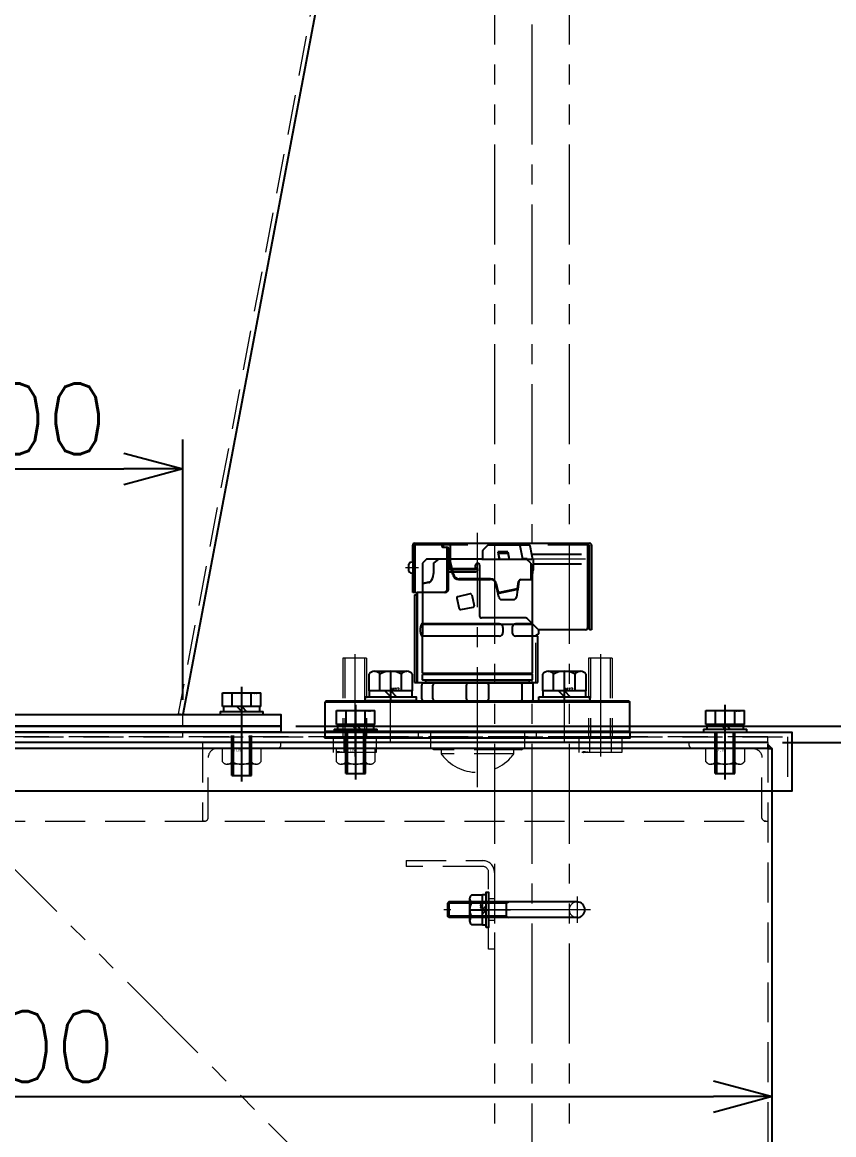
# Model space of a CAD drawing. Header units: millimetres. Extents: x 0 to 49006, y -7876 to 6995.
# Drawn here: x 5154 to 5567, y 3753 to 4319 of the extents above; entities that cross this region are included whole.
import ezdxf
from ezdxf import colors
from ezdxf.entities.mleader import LeaderData, LeaderLine
from ezdxf.enums import TextEntityAlignment as Align
from ezdxf.math import Vec2, Vec3

# ---------------------------------------------------------------- set-up
doc = ezdxf.new("R2010")
doc.units = ezdxf.units.MM
doc.header["$LTSCALE"] = 3.2
doc.header["$PDMODE"] = 99
doc.header["$PDSIZE"] = 1
for name, pattern in [('CENTER2', [28.575, 19.05, -3.175, 3.175, -3.175]), ('HIDDEN', [9.525, 6.35, -3.175]), ('PHANTOM2', [31.75, 15.875, -3.175, 3.175, -3.175, 3.175, -3.175])]:
    doc.linetypes.add(name, pattern=pattern)
for name, color, linetype, lineweight in [('01_NORMAL', 7, 'Continuous', 25), ('04_HIDDEN', 2, 'HIDDEN', 13), ('05_CENTER', 4, 'CENTER2', 13), ('06_PHANTOM', 2, 'PHANTOM2', 13), ('08_DIM', 3, 'Continuous', 13)]:
    doc.layers.add(name, color=color, linetype=linetype, lineweight=lineweight)
doc.layers.add('10_DRAFT', color=8, linetype='Continuous', lineweight=0, plot=False)
doc.styles.add('KANJI0', font='txt.shx', dxfattribs={"width": 0.9, "height": 30, "bigfont": 'bigfont'})
doc.styles.add('KSS_TXT', font='txt.shx', dxfattribs={"bigfont": 'extfont2.shx'})
doc.styles.add('KSS_TXT_L', font='txt.shx', dxfattribs={"height": 36, "bigfont": 'extfont2.shx'})
doc.styles.get("Standard").update_dxf_attribs({"font": 'txt.shx', "bigfont": 'extfont2.shx'})
doc.dimstyles.new('KSS_DIM', dxfattribs={"dimscale": 12, "dimtxt": 3, "dimasz": 2.5, "dimexe": 1.25, "dimexo": 0.625, "dimtad": 1, "dimdsep": 46, "dimtxsty": 'KSS_TXT', "dimblk": 'OPEN30', "dimcen": 0, "dimazin": 2, "dimtfac": 0.75, "dimtmove": 0, "dimatfit": 3, "dimldrblk": 'OPEN30', "dimfxl": 1.25, "dimtolj": 1, "dimarcsym": 0})

# ---------------------------------------------------------------- blocks, each defined once
blk = doc.blocks.new('_Open30')
at = {"color": 0, "linetype": 'ByBlock', "lineweight": -2}
for p, q in [((-1, 0.268), (0, 0)), ((0, 0), (-1, -0.268)), ((0, 0), (-1, 0))]:
    blk.add_line(p, q, dxfattribs=at)
blk = doc.blocks.new('*D859')
at = {"layer": '08_DIM', "color": 0, "lineweight": -2, "transparency": 16777216}
for p, q in [((4735.93, 3761.68), (4735.93, 3787.49)), ((5535.93, 3761.68), (5535.93, 3787.49)), ((4765.93, 3772.49), (5505.93, 3772.49))]:
    blk.add_line(p, q, dxfattribs=at)
at = {"layer": 'Defpoints', "color": 0, "transparency": 16777216}
for p in [(5535.93, 3772.49), (4735.93, 3754.18), (5535.93, 3754.18)]:
    blk.add_point(p, dxfattribs=at)
at = {"layer": '08_DIM', "color": 0, "lineweight": -2, "transparency": 16777216, "xscale": 30, "yscale": 30, "zscale": 30, "rotation": 180}
blk.add_blockref('_Open30', (4735.93, 3772.49), dxfattribs=at)
at = {"layer": '08_DIM', "color": 0, "lineweight": -2, "transparency": 16777216, "xscale": 30, "yscale": 30, "zscale": 30}
blk.add_blockref('_Open30', (5535.93, 3772.49), dxfattribs=at)
at = {"layer": '08_DIM', "color": 0, "transparency": 16777216, "insert": (5135.93, 3797.99), "char_height": 36, "attachment_point": 5, "style": 'KSS_TXT'}
blk.add_mtext('\\A1;□800', dxfattribs=at)
blk = doc.blocks.new('*D861')
at = {"layer": '08_DIM', "color": 0, "lineweight": -2, "transparency": 16777216}
for p, q in [((5541.13, 3952.54), (6033.53, 3952.54)), ((6018.53, 2694.54), (6018.53, 3922.54)), ((5613.43, 2664.54), (6033.53, 2664.54))]:
    blk.add_line(p, q, dxfattribs=at)
at = {"layer": 'Defpoints', "color": 0, "transparency": 16777216}
for p in [(5533.63, 3952.54), (6018.53, 3952.54), (5605.93, 2664.54)]:
    blk.add_point(p, dxfattribs=at)
at = {"layer": '08_DIM', "color": 0, "lineweight": -2, "transparency": 16777216, "xscale": 30, "yscale": 30, "zscale": 30}
for p, rotation in [((6018.53, 3952.54), 90), ((6018.53, 2664.54), 270)]:
    blk.add_blockref('_Open30', p, dxfattribs=dict(at, rotation=rotation))
at = {"layer": '08_DIM', "color": 0, "transparency": 16777216, "insert": (5993.03, 3308.54), "char_height": 36, "attachment_point": 5, "rotation": 90, "style": 'KSS_TXT'}
blk.add_mtext('\\A1;1288', dxfattribs=at)
blk = doc.blocks.new('*D864')
at = {"layer": '08_DIM', "color": 0, "lineweight": -2, "transparency": 16777216}
for p, q in [((5541.13, 3952.54), (5923.29, 3952.54)), ((5908.29, 3122.54), (5908.29, 3922.54)), ((5393.43, 3092.54), (5923.29, 3092.54))]:
    blk.add_line(p, q, dxfattribs=at)
at = {"layer": 'Defpoints', "color": 0, "transparency": 16777216}
for p in [(5533.63, 3952.54), (5908.29, 3952.54), (5385.93, 3092.54)]:
    blk.add_point(p, dxfattribs=at)
at = {"layer": '08_DIM', "color": 0, "lineweight": -2, "transparency": 16777216, "xscale": 30, "yscale": 30, "zscale": 30}
for p, rotation in [((5908.29, 3952.54), 90), ((5908.29, 3092.54), 270)]:
    blk.add_blockref('_Open30', p, dxfattribs=dict(at, rotation=rotation))
at = {"layer": '08_DIM', "color": 0, "transparency": 16777216, "insert": (5882.79, 3522.54), "char_height": 36, "attachment_point": 5, "rotation": 90, "style": 'KSS_TXT'}
blk.add_mtext('\\A1;860', dxfattribs=at)
blk = doc.blocks.new('*D890')
at = {"layer": '08_DIM', "color": 0, "lineweight": -2, "transparency": 16777216}
for p, q in [((5496.57, 5125.84), (6151.67, 5125.84)), ((6136.67, 644.54), (6136.67, 5095.84)), ((6144.17, 614.54), (6121.67, 614.54))]:
    blk.add_line(p, q, dxfattribs=at)
at = {"layer": 'Defpoints', "color": 0, "transparency": 16777216}
for p in [(5489.07, 5125.84), (6136.67, 5125.84), (6151.67, 614.54)]:
    blk.add_point(p, dxfattribs=at)
at = {"layer": '08_DIM', "color": 0, "lineweight": -2, "transparency": 16777216, "xscale": 30, "yscale": 30, "zscale": 30}
for p, rotation in [((6136.67, 5125.84), 90), ((6136.67, 614.54), 270)]:
    blk.add_blockref('_Open30', p, dxfattribs=dict(at, rotation=rotation))
at = {"layer": '08_DIM', "color": 0, "transparency": 16777216, "insert": (6111.15, 2870.19), "char_height": 36, "attachment_point": 5, "rotation": 90, "style": 'KSS_TXT'}
blk.add_mtext('\\A1;4511.3', dxfattribs=at)
blk = doc.blocks.new('AM_BALLOON1')
at = {"transparency": 16777216}
blk.add_circle((0, 0), 5, dxfattribs=at)
blk.add_attdef('B_NUMBER', text='', height=3, dxfattribs=at).set_placement((0, 0), align=Align.MIDDLE_CENTER)
blk = doc.blocks.new('_OPEN')
at = {"color": 0, "linetype": 'ByBlock'}
for p, q in [((-1, 0.167), (0, 0)), ((0, 0), (-1, -0.167)), ((0, 0), (-1, 0))]:
    blk.add_line(p, q, dxfattribs=at)
blk = doc.blocks.new('A$C3E2B3201_1_1')
at = {"color": 0}
blk.add_line((250, 800), (100, 6), dxfattribs=at)
blk.add_lwpolyline([(150, 0), (-150, 0), (-150, 6), (150, 6)], close=True, dxfattribs=at)
at = {"layer": '04_HIDDEN'}
for p, q in [((247.7, 800.22), (97.74, 6.43)), ((100, 6), (97.74, 6.43)), ((100, 0), (100, 6))]:
    blk.add_line(p, q, dxfattribs=at)
at = {"layer": '05_CENTER'}
blk.add_line((130, -7.78), (130, 13.57), dxfattribs=at)
blk = doc.blocks.new('A$C1A3C2C0C_1_1_2_1')
at = {"color": 0, "linetype": 'CENTER2'}
blk.add_line((0, -34), (0, 14), dxfattribs=at)
at = {"color": 0}
for p, q in [((-9.81, 11), (9.81, 11)), ((-9.81, 4), (-9.81, 11)), ((-4.91, 4), (-4.91, 11)), ((4.91, 4), (4.91, 11)), ((9.81, 4), (9.81, 11)), ((-11, 1.5), (11, 1.5)), ((-11, 1.5), (-11, 0)), ((9.81, 4), (-9.81, 4)), ((-9.25, 4), (-9.25, 1.5)), ((0, 1.5), (-2.5, 4)), ((0, 4), (2.5, 1.5)), ((9.25, 1.5), (9.25, 4)), ((11, 0), (11, 1.5)), ((-11, 0), (11, 0))]:
    blk.add_line(p, q, dxfattribs=at)
at = {"color": 0, "linetype": 'HIDDEN'}
for p, q in [((-5, -31), (-5, 0)), ((-4.19, -31), (-4.19, 0)), ((4.19, -31), (4.19, 0)), ((5, -31), (5, 0)), ((-5, -31), (5, -31))]:
    blk.add_line(p, q, dxfattribs=at)
at = {"layer": '10_DRAFT', "style": 'KSS_TXT_L'}
blk.add_text('BT-M10x35L,SW,PW', height=0.3, dxfattribs=at).set_placement((5.1, 10.66))
blk = doc.blocks.new('A$C21D00FB0_1_1')
at = {"color": 3}
blk.add_lwpolyline([(-150, 3), (150, 3), (150, 0), (-150, 0)], close=True, dxfattribs=at)
at = {"layer": '05_CENTER'}
blk.add_line((130, -4.78), (130, 16.57), dxfattribs=at)
for name, p in [('A$C3E2B3201_1_1', (0, 3)), ('A$C1A3C2C0C_1_1_2_1', (130, 9))]:
    blk.add_blockref(name, p)
blk = doc.blocks.new('*D1442')
at = {"layer": '08_DIM', "color": 0, "lineweight": -2, "transparency": 16777216}
for p, q in [((5353.43, 5210.84), (6271, 5210.84)), ((6256, 644.54), (6256, 5180.84)), ((6263.5, 614.54), (6241, 614.54))]:
    blk.add_line(p, q, dxfattribs=at)
at = {"layer": 'Defpoints', "color": 0, "transparency": 16777216}
for p in [(5345.93, 5210.84), (6256, 5210.84), (6271, 614.54)]:
    blk.add_point(p, dxfattribs=at)
at = {"layer": '08_DIM', "color": 0, "lineweight": -2, "transparency": 16777216, "xscale": 30, "yscale": 30, "zscale": 30}
for p, rotation in [((6256, 5210.84), 90), ((6256, 614.54), 270)]:
    blk.add_blockref('_Open30', p, dxfattribs=dict(at, rotation=rotation))
at = {"layer": '08_DIM', "color": 0, "transparency": 16777216, "insert": (6230.48, 2912.69), "char_height": 36, "attachment_point": 5, "rotation": 90, "style": 'KSS_TXT'}
blk.add_mtext('\\A1;4596.3', dxfattribs=at)
blk = doc.blocks.new('*D1444')
at = {"layer": '08_DIM', "color": 0, "lineweight": -2, "transparency": 16777216}
for p, q in [((5035.93, 3974.34), (5035.93, 4106.72)), ((5235.93, 3974.34), (5235.93, 4106.72)), ((5065.93, 4091.72), (5205.93, 4091.72))]:
    blk.add_line(p, q, dxfattribs=at)
at = {"layer": 'Defpoints', "color": 0, "transparency": 16777216}
for p in [(5235.93, 4091.72), (5035.93, 3966.84), (5235.93, 3966.84)]:
    blk.add_point(p, dxfattribs=at)
at = {"layer": '08_DIM', "color": 0, "lineweight": -2, "transparency": 16777216, "xscale": 30, "yscale": 30, "zscale": 30, "rotation": 180}
blk.add_blockref('_Open30', (5035.93, 4091.72), dxfattribs=at)
at = {"layer": '08_DIM', "color": 0, "lineweight": -2, "transparency": 16777216, "xscale": 30, "yscale": 30, "zscale": 30}
blk.add_blockref('_Open30', (5235.93, 4091.72), dxfattribs=at)
at = {"layer": '08_DIM', "color": 0, "transparency": 16777216, "insert": (5135.93, 4117.22), "char_height": 36, "attachment_point": 5, "style": 'KSS_TXT'}
blk.add_mtext('\\A1;%%C200', dxfattribs=at)
blk = doc.blocks.new('*D1446')
at = {"layer": '08_DIM', "color": 0, "lineweight": -2, "transparency": 16777216}
for p, q in [((5930.8, 4282.64), (5930.8, 4006.64)), ((6018.53, 3990.84), (6018.53, 4020.84)), ((5930.8, 4006.64), (6018.53, 3956.69)), ((5293.43, 3960.84), (6033.53, 3960.84)), ((6018.53, 3960.84), (6018.53, 3952.54)), ((5541.13, 3952.54), (6033.53, 3952.54)), ((6018.53, 3922.54), (6018.53, 3892.54))]:
    blk.add_line(p, q, dxfattribs=at)
at = {"layer": 'Defpoints', "color": 0, "transparency": 16777216}
for p in [(5285.93, 3960.84), (5533.63, 3952.54), (6018.53, 3952.54)]:
    blk.add_point(p, dxfattribs=at)
at = {"layer": '08_DIM', "color": 0, "lineweight": -2, "transparency": 16777216, "xscale": 30, "yscale": 30, "zscale": 30}
for p, rotation in [((6018.53, 3960.84), 270), ((6018.53, 3952.54), 90)]:
    blk.add_blockref('_Open30', p, dxfattribs=dict(at, rotation=rotation))
at = {"layer": '08_DIM', "color": 0, "transparency": 16777216, "insert": (5875.3, 4144.64), "char_height": 36, "attachment_point": 5, "rotation": 90, "style": 'KSS_TXT'}
blk.add_mtext('\\A1;8.3\\P(3+2.3+3)', dxfattribs=at)
blk = doc.blocks.new('*D1447')
at = {"layer": '08_DIM', "color": 0, "lineweight": -2, "transparency": 16777216}
for p, q in [((5453.43, 5160.84), (6033.53, 5160.84)), ((6018.53, 5130.84), (6018.53, 3990.84)), ((5293.43, 3960.84), (6033.53, 3960.84))]:
    blk.add_line(p, q, dxfattribs=at)
at = {"layer": 'Defpoints', "color": 0, "transparency": 16777216}
for p in [(5445.93, 5160.84), (5285.93, 3960.84), (6018.53, 3960.84)]:
    blk.add_point(p, dxfattribs=at)
at = {"layer": '08_DIM', "color": 0, "lineweight": -2, "transparency": 16777216, "xscale": 30, "yscale": 30, "zscale": 30}
for p, rotation in [((6018.53, 5160.84), 90), ((6018.53, 3960.84), 270)]:
    blk.add_blockref('_Open30', p, dxfattribs=dict(at, rotation=rotation))
at = {"layer": '08_DIM', "color": 0, "transparency": 16777216, "insert": (5993.03, 4560.84), "char_height": 36, "attachment_point": 5, "rotation": 90, "style": 'KSS_TXT'}
blk.add_mtext('\\A1;1200', dxfattribs=at)
blk = doc.blocks.new('*D1449')
at = {"layer": '08_DIM', "color": 0, "lineweight": -2, "transparency": 16777216}
blk.add_arc((5135.93, 3902.54), 274.32, 231.2691, 308.7309, dxfattribs=at)
at = {"layer": 'Defpoints', "color": 0, "transparency": 16777216}
for p in [(5135.93, 3902.54), (5135.93, 3902.54), (5064.94, 3637.57), (4738.23, 3504.84), (5533.63, 3504.84)]:
    blk.add_point(p, dxfattribs=at)
at = {"layer": '08_DIM', "color": 0, "lineweight": -2, "transparency": 16777216, "xscale": 30, "yscale": 30, "zscale": 30}
for p, rotation in [((4941.96, 3708.56), 138.1345623866506), ((5329.91, 3708.56), 41.86543761334942)]:
    blk.add_blockref('_Open30', p, dxfattribs=dict(at, rotation=rotation))
at = {"layer": '08_DIM', "color": 0, "transparency": 16777216, "insert": (5135.93, 3653.72), "char_height": 36, "attachment_point": 5, "style": 'KSS_TXT'}
blk.add_mtext('\\A1;90%%d', dxfattribs=at)
blk = doc.blocks.new('A$C32E92F6D_1_1')
at = {"color": 0}
for p, q in [((-10.97, 8), (10.97, 8)), ((-10.97, 0), (-10.97, 8)), ((-5.48, 0), (-5.48, 8)), ((5.48, 0), (5.48, 8)), ((10.97, 0), (10.97, 8)), ((-10.97, 0), (10.97, 0))]:
    blk.add_line(p, q, dxfattribs=at)
at = {"color": 0, "linetype": 'CENTER2'}
blk.add_line((0, -42.07), (0, 10.08), dxfattribs=at)
at = {"color": 0, "linetype": 'HIDDEN'}
for p, q in [((-6, -40), (-6, 0)), ((-5.05, -40), (-5.05, 0)), ((5.05, -40), (5.05, 0)), ((6, -40), (6, 0)), ((-6, -40), (6, -40))]:
    blk.add_line(p, q, dxfattribs=at)
at = {"layer": '10_DRAFT', "style": 'KSS_TXT_L'}
blk.add_text('BT-M12x40L', height=0.3, dxfattribs=at).set_placement((6.26, 7.66))
blk = doc.blocks.new('A$C1A6B02B1_1_1')
at = {"color": 0}
blk.add_lwpolyline([(-410, 2.3), (410, 2.3), (410, -27.7), (-410, -27.7)], close=True, dxfattribs=at)
at = {"layer": '04_HIDDEN'}
for p, q in [((-407.7, 0), (407.7, 0)), ((-407.7, -27.7), (-407.7, 0)), ((-100, 0), (-100, 2.3)), ((100, 0), (100, 2.3)), ((220, 0), (220, 2.3)), ((280, 0), (280, 2.3)), ((407.7, 0), (407.7, -27.7))]:
    blk.add_line(p, q, dxfattribs=at)
at = {"layer": '05_CENTER'}
for p, q in [((-376, 6.86), (-376, -4.54)), ((-188, 6.86), (-188, -4.54)), ((-130, 6.86), (-130, -4.54)), ((0, 6.86), (0, -4.54)), ((130, 6.86), (130, -4.54)), ((187.5, 6.86), (187.5, -4.54)), ((188, 6.86), (188, -4.54)), ((312.5, 6.86), (312.5, -4.54)), ((376, 6.86), (376, -4.54))]:
    blk.add_line(p, q, dxfattribs=at)
at = {"layer": '10_DRAFT'}
blk.add_line((250, 0), (250, 2.3), dxfattribs=at)
at = {"layer": '04_HIDDEN', "rotation": 180}
for p in [(187.5, 0), (312.5, 0)]:
    blk.add_blockref('A$C32E92F6D_1_1', p, dxfattribs=at)
blk = doc.blocks.new('A$C7AFA21F4_1_1_1_1')
at = {"color": 0, "linetype": 'CENTER2'}
blk.add_line((0, -24), (0, 14), dxfattribs=at)
at = {"color": 0}
for p, q in [((-9.81, 11), (9.81, 11)), ((-9.81, 4), (-9.81, 11)), ((-4.91, 4), (-4.91, 11)), ((4.91, 4), (4.91, 11)), ((9.81, 4), (9.81, 11)), ((-11, 1.5), (11, 1.5)), ((-11, 1.5), (-11, 0)), ((-11, 0), (11, 0)), ((9.81, 4), (-9.81, 4)), ((-9.25, 4), (-9.25, 1.5)), ((0, 1.5), (-2.5, 4)), ((0, 4), (2.5, 1.5)), ((9.25, 1.5), (9.25, 4)), ((11, 0), (11, 1.5))]:
    blk.add_line(p, q, dxfattribs=at)
at = {"color": 0, "linetype": 'HIDDEN'}
for p, q in [((-5, -21), (-5, 0)), ((-4.19, -21), (-4.19, 0)), ((4.19, -21), (4.19, 0)), ((5, -21), (5, 0)), ((-5, -21), (5, -21))]:
    blk.add_line(p, q, dxfattribs=at)
at = {"layer": '10_DRAFT', "style": 'KSS_TXT_L'}
blk.add_text('BT-M10x25L,SW,PW', height=0.3, dxfattribs=at).set_placement((5.1, 10.66))
blk = doc.blocks.new('A$C3BA15776_1_1')
at = {"layer": '04_HIDDEN', "color": 3}
blk.add_lwpolyline([(-397.7, 0), (397.7, 0), (397.7, 3), (-397.7, 3)], close=True, dxfattribs=at)
for name, p in [('A$C1A6B02B1_1_1', (0, 3)), ('A$C7AFA21F4_1_1_1_1', (-376, 5.3)), ('A$C7AFA21F4_1_1_1_1', (-188, 5.3)), ('A$C7AFA21F4_1_1_1_1', (0, 5.3)), ('A$C7AFA21F4_1_1_1_1', (188, 5.3)), ('A$C7AFA21F4_1_1_1_1', (376, 5.3))]:
    blk.add_blockref(name, p)
blk = doc.blocks.new('A$C6802F72C_1_1')
at = {"color": 0}
for p, q in [((-32.98, 61.25), (-32.98, 69.9)), ((-31.98, 70.9), (57.02, 70.9)), ((-31.98, 46.2), (-31.98, 69.9)), ((-31.95, 70.9), (-31.95, 46.4)), ((-18.1, 69.9), (-18.1, 69.4)), ((-17.71, 68.9), (-15.16, 68.9)), ((-17.46, 69.4), (-17.46, 69.9)), ((-15.42, 47.9), (-15.42, 68.4)), ((-14.77, 47.9), (-14.77, 68.4)), ((-13.98, 70.9), (-13.98, 57.3)), ((56.02, 70.9), (56.02, 27.9)), ((57.02, 69.9), (56.02, 69.9)), ((57.02, 26.9), (57.02, 69.9)), ((58.02, 69.9), (58.02, 26.9)), ((-34.97, 56.7), (-34.97, 60.3)), ((-32.98, 61.25), (-34.07, 61.15)), ((-32.98, 61.25), (-32.98, 55.75)), ((-31.98, 61.7), (-31.95, 61.7)), ((-31.95, 60.7), (-31.98, 60.7)), ((-14.5, 58.45), (-13.98, 58.45)), ((-0.98, 57.3), (-13.98, 57.3)), ((-0.98, 57.3), (-0.98, 59.8)), ((1.02, 59.8), (1.02, 33.9)), ((-34.07, 55.84), (-32.98, 55.75)), ((-32.98, 45.9), (-32.98, 55.75)), ((-31.98, 55.7), (-31.95, 55.7)), ((-31.95, 54.7), (-31.98, 54.7)), ((-14.77, 56.5), (-14.5, 56.45)), ((-14.5, 56.45), (-1, 56.45)), ((-31.98, 45.9), (-32.98, 45.9)), ((-31.98, 46.2), (-31.98, 45.9)), ((-31.57, 45.9), (-30.75, 45.9)), ((-16.31, 45.9), (-30.75, 45.9)), ((-30.75, 45.9), (-30.75, 44.7)), ((-30.64, 0), (-30.64, 45.9)), ((-30.6, 0), (-30.6, 45.9)), ((-32.01, 44.7), (-32.01, 0)), ((-32.01, 44.7), (-30.75, 44.7)), ((-31.98, 0), (-31.98, 44.7)), ((-30.75, 44.7), (-30.64, 44.7)), ((11.16, 29.9), (-28.26, 29.9)), ((24.6, 32.9), (2.02, 32.9)), ((28, 29.9), (19.24, 29.9)), ((30.72, 27.19), (25.31, 32.61)), ((-28.99, 25.7), (-28.99, 27.9)), ((11.16, 23.7), (-28.26, 23.7)), ((13, 25.7), (13, 27.9)), ((17.64, 27.9), (17.64, 25.7)), ((29.75, 23.7), (19.24, 23.7)), ((29.75, 23.7), (29.75, 23.96)), ((30.75, 23.7), (29.75, 23.7)), ((30.03, 24.41), (30.97, 24.86)), ((30.75, 0), (30.75, 23.7)), ((31.25, 25.31), (31.25, 26.92)), ((55.02, 26.9), (31.43, 26.9)), ((58.02, 26.9), (57.02, 26.9)), ((-32.01, 0), (30.75, 0))]:
    blk.add_line(p, q, dxfattribs=at)
for centre, radius, start, end in [((-31.98, 69.9), 1, 90, 180), ((-16.77, 69.92), 1.33, 149.1336, 181.048), ((-17.65, 69.35), 0.453, 173.4591, 261.4483), ((-17.42, 70.34), 0.559, 93.8831, 151.7126), ((-17, 69.35), 0.453, 173.4591, 261.4483), ((-15.87, 68.45), 0.453, 353.4591, 81.4483), ((-15.22, 68.45), 0.453, 353.4591, 81.4483), ((57.02, 69.9), 1, 0, 90), ((-33.98, 60.16), 1, 95, 171.6595), ((-33.98, 56.84), 1, 188.3195, 265), ((-13.98, 57.61), 0.841, 91.23, 160.2167), ((-14.54, 57.97), 0.478, 85.7169, 119.7814), ((-13.99, 57.28), 0.834, 199.1545, 268.9926), ((-1, 57.45), 1, 270, 90), ((0.02, 59.8), 1, 0, 180), ((-31.75, 52.89), 0.234, 178.2558, 212.147), ((-31.5, 46.35), 0.453, 173.4591, 199.0194), ((-31.5, 46.35), 0.453, 199.0194, 261.4483), ((-17.22, 47.69), 1.81, 278.5517, 6.5409), ((-16.58, 47.69), 1.81, 278.5517, 6.5409), ((-23.41, 27.89), 5.58, 168.2185, 179.8812), ((-26.93, 28.61), 1.99, 145.1102, 167.7906), ((-28.23, 29.48), 0.416, 93.6886, 141.5486), ((2.02, 33.9), 1, 180, 270), ((11.15, 28.16), 1.74, 42.6305, 90), ((10.87, 27.9), 2.12, 0, 42.6305), ((20.01, 27.9), 2.37, 141.3234, 180), ((19.24, 28.51), 1.39, 90, 141.3234), ((24.6, 31.9), 1, 45, 90), ((-23.41, 25.71), 5.58, 180.1188, 191.7815), ((-26.93, 24.99), 1.99, 192.2094, 214.8898), ((-28.23, 24.12), 0.416, 218.4514, 266.3114), ((11.15, 25.44), 1.74, 270, 317.3695), ((10.87, 25.7), 2.12, 317.3695, 0), ((20.01, 25.7), 2.37, 180, 218.6766), ((19.24, 25.09), 1.39, 218.6766, 270), ((30.25, 23.96), 0.5, 116, 180), ((31.43, 27.9), 1, 225, 259.6497), ((30.75, 25.31), 0.5, 296, 0), ((31.43, 27.9), 1, 259.6497, 270), ((55.02, 27.9), 1, 270, 0)]:
    blk.add_arc(centre, radius, start, end, dxfattribs=at)
at = {"layer": '04_HIDDEN', "color": 0}
for p, q in [((-18.1, 69.9), (-31.98, 69.9)), ((56.02, 69.9), (-17.46, 69.9)), ((-13.98, 58.3), (-0.98, 58.3)), ((29.75, 0), (29.75, 23.7))]:
    blk.add_line(p, q, dxfattribs=at)
at = {"layer": '05_CENTER', "color": 0}
blk.add_line((-36.57, 58.5), (-30.04, 58.5), dxfattribs=at)
blk = doc.blocks.new('A$C6802FCA0_1_1')
at = {"color": 0}
for p, q in [((2.66, 88.5), (2.66, 92.39)), ((5.02, 94.95), (2.81, 92.75)), ((21.59, 95.1), (5.37, 95.1)), ((15.39, 91.68), (10.27, 91.68)), ((10.27, 91.68), (11.06, 88)), ((15.5, 91.13), (10.39, 91.13)), ((10.45, 91.08), (15.46, 91.08)), ((10.45, 91.08), (11.11, 88.01)), ((15.39, 91.68), (16.17, 88)), ((15.46, 91.08), (16.12, 88.01)), ((21.64, 94.86), (21.59, 95.1)), ((23.1, 88), (21.64, 94.86)), ((26.26, 95.1), (21.83, 95.1)), ((27.66, 90.41), (26.75, 94.71)), ((-26, 88), (-28, 86)), ((-28, 86), (-28, 75.85)), ((2.16, 88), (-26, 88)), ((-22.36, 85.92), (-22.36, 80.71)), ((-19.89, 87.96), (-22.29, 86.07)), ((-12.52, 80.05), (-14.4, 87.85)), ((-11.94, 78.92), (-14.12, 88)), ((2.16, 88), (24.98, 88)), ((11.11, 88.01), (16.12, 88.01)), ((23.25, 88.26), (23.06, 88.19)), ((25.2, 88.26), (23.25, 88.26)), ((23.25, 88.26), (23.3, 88)), ((27.06, 86), (24.98, 88)), ((25.2, 88.26), (25.2, 87.79)), ((25.2, 88), (27.66, 88)), ((27.06, 86), (27.06, 77.8)), ((52.91, 90.41), (27.66, 90.41)), ((28.2, 87.85), (27.66, 90.41)), ((28.2, 87.85), (28.23, 87.64)), ((28.23, 87.64), (28.23, 85.61)), ((28.23, 85.61), (28.23, 82.49)), ((28.23, 85.61), (52.91, 85.61)), ((28, 77.59), (28, 80.69)), ((28.2, 81.33), (28.23, 82.49)), ((-28, 75.22), (-28, 54.75)), ((-24.82, 76.06), (-27.84, 75.42)), ((-24.16, 76.41), (-27.76, 75.65)), ((-9.67, 78.02), (-9.61, 77.75)), ((-9.61, 77.75), (6.44, 77.75)), ((6.61, 78), (-9.36, 78)), ((10.81, 68.64), (9.38, 75.38)), ((9.54, 75.62), (10.34, 71.88)), ((20.4, 73.13), (20.89, 76.61)), ((21.09, 76.58), (20.52, 72.61)), ((22.09, 77.64), (27, 77.6)), ((27.8, 77.39), (22.09, 77.44)), ((28, 77.59), (27, 77.6)), ((28, 54.75), (28, 77.19)), ((-10.55, 68.2), (-9.27, 62.81)), ((-3.69, 70.35), (-10.1, 68.92)), ((-2.97, 69.9), (-1.76, 64.29)), ((20.24, 72.96), (10.35, 70.86)), ((20.52, 72.61), (10.91, 70.57)), ((19.92, 68.74), (20.44, 72.42)), ((-8.57, 62.36), (-2.23, 63.58)), ((12.27, 67.45), (18.33, 67.45)), ((-27.76, 54.75), (-28, 54.75)), ((-27.96, 54.55), (-28, 49.75)), ((27.76, 54.75), (-27.76, 54.75)), ((28, 54.75), (27.76, 54.75)), ((28, 30), (27.96, 54.55)), ((-28, 30), (-28, 49.75)), ((-28, 30), (-26.11, 30)), ((-27.8, 29.6), (-28, 29.4)), ((-28, 26.7), (-28, 29.4)), ((28, 29.4), (-28, 29.4)), ((-27.8, 29.6), (-26.31, 29.6)), ((-26.31, 29.6), (26.31, 29.6)), ((-26.11, 30), (-26.11, 29.8)), ((-26.11, 30), (26.11, 30)), ((26.11, 30), (26.11, 29.8)), ((26.11, 30), (28, 30)), ((27.8, 29.6), (26.31, 29.6)), ((27.8, 29.6), (28, 29.4)), ((28, 26.7), (28, 29.4)), ((-28.35, 17), (-28.35, 24)), ((-28, 26.7), (28, 26.7)), ((-27.8, 26.5), (-28, 26.7)), ((-26.7, 26.5), (-27.8, 26.5)), ((-26.7, 25), (-27.35, 25)), ((-26.7, 26.5), (26.7, 26.5)), ((26.7, 25), (-26.7, 25)), ((-26.5, 26.3), (-26.5, 25.2)), ((-22.67, 17), (-22.67, 24)), ((-5.68, 17), (-5.68, 24)), ((5.68, 17), (5.68, 24)), ((22.67, 17), (22.67, 24)), ((26.5, 25.2), (26.5, 26.3)), ((27.8, 26.5), (26.7, 26.5)), ((27.35, 25), (26.7, 25)), ((27.8, 26.5), (28, 26.7)), ((28.35, 17), (28.35, 24)), ((-77, 16), (-77.5, 15.5)), ((-77.5, 15.5), (77.5, 15.5)), ((-77.5, 0.5), (-77.5, 15.5)), ((-77, 16), (-27.35, 16)), ((-27.35, 16), (27.35, 16)), ((27.35, 16), (77, 16)), ((77, 16), (77.5, 15.5)), ((77.5, 0.5), (77.5, 15.5)), ((-77.5, 0.5), (77.5, 0.5)), ((-77, 0), (-77.5, 0.5)), ((-77, 0), (77, 0)), ((77, 0), (77.5, 0.5))]:
    blk.add_line(p, q, dxfattribs=at)
for centre, radius, start, end in [((3.16, 92.39), 0.5, 134.9998, 180.001), ((5.37, 94.6), 0.5, 90.0002, 135.0005), ((21.84, 94.9), 0.2, 91.8926, 191.9792), ((26.26, 94.6), 0.5, 12.0002, 90), ((-22.16, 85.92), 0.2, 128.7482, 179.9999), ((-19.78, 87.88), 0.137, 119.215, 145.0348), ((-14.59, 87.8), 0.2, 13.5021, 89.9984), ((2.16, 88.5), 0.5, 270.0007, 359.9993), ((-28.29, 80.65), 5.92, 314.2727, 357.2447), ((-26.51, 80.75), 4.15, 354.6446, 359.4132), ((-9.61, 80.75), 3, 193.4985, 270.0015), ((-9.36, 81), 3, 193.4988, 270.0012), ((28.5, 80.69), 0.5, 140.794, 180.001), ((27.5, 81.33), 0.694, 331.7098, 0.234), ((-27.8, 75.85), 0.2, 180, 281.8748), ((-27.8, 75.22), 0.2, 101.9984, 180.0003), ((-25.33, 77.84), 1.84, 286.0793, 309.2395), ((6.44, 74.75), 3, 11.9998, 90.0003), ((6.61, 75), 3, 11.9997, 90.0003), ((22.08, 76.44), 1.2, 89.5772, 171.9227), ((22.08, 76.44), 1, 89.4997, 172.0002), ((26.98, 77.65), 0.0573, 293.1968, 336.0488), ((26.55, 77.79), 0.508, 342.1575, 1.6469), ((27.8, 77.19), 0.2, 0.0008, 89.4992), ((-9.97, 68.34), 0.6, 102.5971, 193.3996), ((-3.56, 69.77), 0.6, 12.1996, 102.5971), ((10.8, 71.06), 0.5, 192.0239, 281.9762), ((11.32, 72.09), 1, 192.0519, 236.9521), ((11.32, 72.09), 0.998, 236.9291, 282.034), ((12.27, 68.95), 1.5, 191.996, 270.004), ((18.41, 68.97), 1.52, 266.8354, 351.2638), ((20.2, 73.16), 0.2, 282.0811, 351.9187), ((20.99, 72.29), 0.569, 144.7479, 166.3855), ((-8.68, 62.95), 0.6, 193.3996, 280.894), ((-2.35, 64.17), 0.6, 280.894, 12.1996), ((-27.76, 54.55), 0.2, 90.0015, 179.4976), ((27.76, 54.55), 0.2, 0.4996, 90.0001), ((-26.31, 29.8), 0.2, 270, 0), ((26.31, 29.8), 0.2, 180, 270), ((-27.35, 24), 1, 90, 180), ((-26.7, 26.3), 0.2, 0, 90), ((-26.7, 25.2), 0.2, 270, 0), ((-21.31, 24.02), 1.36, 153.3061, 180.8151), ((-21.97, 24.4), 0.609, 95.5548, 157.01), ((-3.87, 24.08), 1.81, 154.0727, 182.5465), ((-5.29, 24.77), 0.233, 99.1624, 154.0602), ((5.29, 24.77), 0.233, 25.9398, 80.8376), ((3.87, 24.08), 1.81, 357.4535, 25.9273), ((21.97, 24.4), 0.609, 22.99, 84.4452), ((21.31, 24.02), 1.36, 359.1849, 26.6939), ((26.7, 26.3), 0.2, 90, 180), ((26.7, 25.2), 0.2, 180, 270), ((27.35, 24), 1, 0.0001, 89.9999), ((-27.35, 17), 1, 180.0001, 269.9999), ((-21.31, 16.98), 1.36, 179.1849, 206.6939), ((-3.87, 16.92), 1.81, 177.4535, 205.9273), ((3.87, 16.92), 1.81, 334.0727, 2.5465), ((21.31, 16.98), 1.36, 333.3061, 0.8151), ((27.35, 17), 1, 270, 0), ((-21.97, 16.61), 0.609, 202.99, 264.4452), ((-5.29, 16.23), 0.233, 205.9398, 260.8376), ((5.29, 16.23), 0.233, 279.1624, 334.0602), ((21.97, 16.61), 0.609, 275.5548, 337.01)]:
    blk.add_arc(centre, radius, start, end, dxfattribs=at)
at = {"layer": '04_HIDDEN', "color": 0}
for p, q in [((-23.9, 0), (-23.9, -8)), ((23.9, 0), (23.9, -8)), ((-22.17, -9), (-23.9, -8)), ((-23.9, -8), (23.9, -8)), ((-18.55, -9), (-22.17, -9)), ((-18.55, -9), (-18.55, -11)), ((18.55, -9), (-18.55, -9)), ((18.55, -11), (-18.55, -11)), ((18.55, -11), (18.55, -9)), ((22.17, -9), (18.55, -9)), ((22.17, -9), (23.9, -8))]:
    blk.add_line(p, q, dxfattribs=at)
blk.add_arc((0, 2.61), 23.01, 216.2669, 323.7331, dxfattribs=at)
at = {"layer": '05_CENTER', "color": 0}
for p, q in [((0, -27.92), (0, 101.32)), ((54.86, 88.01, 0), (26.43, 88)), ((-44.2, -4.75), (-44.2, 20.68)), ((44.19, -4.75), (44.19, 20.68))]:
    blk.add_line(p, q, dxfattribs=at)
blk = doc.blocks.new('M12Nza_1_1_1_1')
at = {"color": 0}
for p, q in [((-10.95, 5), (-10.95, 13.53)), ((-8.21, 15), (8.21, 15)), ((-5.47, 5), (-5.47, 13.53)), ((5.48, 5), (5.48, 13.53)), ((10.95, 13.53), (10.95, 5)), ((10.95, 5), (-10.95, 5)), ((-10.75, 2), (-10.75, 5)), ((0, 2), (-3, 5)), ((0, 5), (3, 2)), ((10.75, 5), (10.75, 2))]:
    blk.add_line(p, q, dxfattribs=at)
at = {"color": 0, "linetype": 'CENTER2'}
blk.add_line((0, 0), (0, 15), dxfattribs=at)
at = {"color": 0}
blk.add_lwpolyline([(-13, 2), (13, 2), (13, 0), (-13, 0)], close=True, dxfattribs=at)
for centre, radius, start, end in [((-8.21, 11.71), 3.29, 33.626, 146.374), ((0, 4.05), 10.95, 60, 120), ((8.21, 11.71), 3.29, 33.626, 146.374)]:
    blk.add_arc(centre, radius, start, end, dxfattribs=at)
at = {"layer": '10_DRAFT', "style": 'KSS_TXT'}
blk.add_text('M12', height=1.5, dxfattribs=at).set_placement((0.31, 5.09))
blk = doc.blocks.new('A$C680310BE_1_1')
at = {"color": 3}
blk.add_lwpolyline([(-77.5, 0), (77.5, 0), (77.5, -3), (-77.5, -3)], close=True, dxfattribs=at)
at = {"color": 4}
for name, p in [('A$C6802FCA0_1_1', (0, 0)), ('A$C6802F72C_1_1', (0, 25.2))]:
    blk.add_blockref(name, p, dxfattribs=at)
for p in [(-44.19, 16), (44.2, 16)]:
    blk.add_blockref('M12Nza_1_1_1_1', p)
blk = doc.blocks.new('A$C6D2F3CDD_1_1')
at = {"color": 0}
for p, q in [((0, 0), (0, -40)), ((0, 0), (40, 0)), ((40, -1), (40, 0)), ((7.5, -3), (38, -3)), ((3, -38), (3, -7.5)), ((1, -40), (0, -40))]:
    blk.add_line(p, q, dxfattribs=at)
for centre, radius, start, end in [((7.5, -7.5), 4.5, 90, 180), ((38, -1), 2, 270, 0), ((1, -38), 2, 270, 0)]:
    blk.add_arc(centre, radius, start, end, dxfattribs=at)
blk = doc.blocks.new('M10Nu_1_1')
at = {"color": 0}
for p, q in [((-9.8, 0), (-9.8, 6.69)), ((-7.35, 8), (7.35, 8)), ((-4.9, 0), (-4.9, 6.69)), ((4.9, 6.69), (4.9, 0)), ((9.8, 6.69), (9.8, 0)), ((-9.8, 0), (9.8, 0))]:
    blk.add_line(p, q, dxfattribs=at)
at = {"color": 0, "linetype": 'CENTER2'}
blk.add_line((0, 8), (0, 0), dxfattribs=at)
at = {"color": 0}
for centre, radius, start, end in [((-7.35, 5.06), 2.94, 33.626, 146.374), ((0, -1.8), 9.8, 60, 120), ((7.35, 5.06), 2.94, 33.626, 146.374)]:
    blk.add_arc(centre, radius, start, end, dxfattribs=at)
at = {"layer": '10_DRAFT', "style": 'KANJI0', "width": 0.82}
blk.add_text('Ｍ１０', height=1.25, dxfattribs=at).set_placement((0.26, 0.12))
blk = doc.blocks.new('A$C38CC7ED6_1_1')
at = {"color": 0}
for p, q in [((857, -400), (857, 400)), ((860, -397.7), (860, 397.7)), ((206, -400), (857, -400))]:
    blk.add_line(p, q, dxfattribs=at)
at = {"color": 3}
blk.add_lwpolyline([(857, -397.7), (857, -399.7), (859, -397.7), (859, -397.7)], close=True, dxfattribs=at)
at = {"layer": '04_HIDDEN'}
for p, q in [((820, 396.7), (820, -396.7)), ((797, -252.65), (797, -213.65)), ((800, -213.65), (797, -213.65)), ((800, -213.65), (800, -252.65)), ((755, -255.65), (794, -255.65)), ((755, -258.65), (755, -255.65)), ((794, -258.65), (755, -258.65)), ((769.5, -258.65), (769.5, -255.65)), ((780.5, -258.65), (780.5, -255.65)), ((860, -397.7), (206.95, -397.7))]:
    blk.add_line(p, q, dxfattribs=at)
for radius in [6, 3]:
    blk.add_arc((794, -252.65), radius, 270, 0, dxfattribs=at)
at = {"layer": '05_CENTER'}
for p, q in [((845.24, -130), (868.27, -130)), ((846.73, -188), (867.27, -188)), ((775, -247.42), (775, -266.81)), ((846.73, -376), (867.27, -376))]:
    blk.add_line(p, q, dxfattribs=at)
at = {"layer": '04_HIDDEN'}
for name, p, rotation in [('A$C6D2F3CDD_1_1', (860, -110), 270), ('M10Nu_1_1', (857, -188), 90), ('M10Nu_1_1', (857, -376), 90)]:
    blk.add_blockref(name, p, dxfattribs=dict(at, rotation=rotation))
at = {"layer": '04_HIDDEN', "color": 9, "rotation": 90}
blk.add_blockref('M10Nu_1_1', (857, -130), dxfattribs=at)
at = {"layer": '04_HIDDEN', "xscale": -1, "rotation": 270}
blk.add_blockref('A$C6D2F3CDD_1_1', (860, -397.7), dxfattribs=at)
blk = doc.blocks.new('A$C68035BC8_1_1')
at = {"layer": '06_PHANTOM'}
blk.add_line((0, 813), (397.7, 415.3), dxfattribs=at)
at = {"rotation": 90}
blk.add_blockref('A$C38CC7ED6_1_1', (0, 3), dxfattribs=at)
blk = doc.blocks.new('M8Nza_1_1')
at = {"color": 0}
for p, q in [((-7.5, 8.69), (-7.5, 3.2)), ((5.62, 9.7), (-5.63, 9.7)), ((-3.75, 3.2), (-3.75, 8.69)), ((3.75, 8.69), (3.75, 3.2)), ((7.5, 3.2), (7.5, 8.69)), ((-7.7, 3.2), (7.7, 3.2)), ((-7.7, 3.2), (-7.7, 1.2)), ((0, 1.2), (-2, 3.2)), ((0, 3.2), (2, 1.2)), ((7.7, 3.2), (7.7, 1.2))]:
    blk.add_line(p, q, dxfattribs=at)
at = {"color": 0, "linetype": 'CENTER2'}
blk.add_line((0, 9.7), (0, 0), dxfattribs=at)
at = {"color": 0}
blk.add_lwpolyline([(-9, 1.2), (9, 1.2), (9, 0), (-9, 0)], close=True, dxfattribs=at)
for centre, radius, start, end in [((-5.63, 7.45), 2.25, 33.626, 146.374), ((0, 2.2), 7.5, 60, 120), ((5.62, 7.45), 2.25, 33.626, 146.374)]:
    blk.add_arc(centre, radius, start, end, dxfattribs=at)
at = {"layer": '10_DRAFT', "style": 'KSS_TXT'}
blk.add_text('M8', height=1, dxfattribs=at).set_placement((0.87, 3.27))
blk = doc.blocks.new('A$C68035EFB_1_1')
at = {"color": 0}
for p, q in [((-4, 4), (-4, -61.32)), ((4, 4), (4, -61.32)), ((-3.32, -32), (-4, -30.83)), ((-4, -32), (4, -32)), ((-3.32, -32), (-3.32, -62)), ((3.32, -32), (4, -30.83)), ((3.32, -32), (3.32, -62)), ((-4, -61.32), (4, -61.32)), ((-4, -61.32), (-3.32, -62)), ((-3.32, -62), (3.32, -62)), ((4, -61.32), (3.32, -62))]:
    blk.add_line(p, q, dxfattribs=at)
blk.add_arc((0, 4), 4, 0, 180)
at = {"layer": '04_HIDDEN', "color": 0}
blk.add_arc((0, 4), 4, 180, 0, dxfattribs=at)
at = {"layer": '05_CENTER', "color": 0}
for p, q in [((0, 10.9), (0, -63.71)), ((-6.7, 4), (6.7, 4))]:
    blk.add_line(p, q, dxfattribs=at)
blk = doc.blocks.new('A$C68035F6A_1_1')
at = {"color": 4}
blk.add_blockref('A$C68035EFB_1_1', (0, 0), dxfattribs=at)
at = {"color": 4, "rotation": 180}
blk.add_blockref('M8Nza_1_1', (0, -41), dxfattribs=at)

msp = doc.modelspace()

# ---------------------------------------------------------------- linework, layer by layer
at = {"layer": '05_CENTER'}
msp.add_line((5413.584, 4866.336), (5413.584, 2435.774), dxfattribs=at)
at = {"layer": '06_PHANTOM'}
for p, q in [((5394.584, 4866.336), (5394.584, 2435.774)), ((5432.584, 4866.336), (5432.584, 2435.774))]:
    msp.add_line(p, q, dxfattribs=at)

# ---------------------------------------------------------------- block references
for name, p in [('A$C21D00FB0_1_1', (5135.934, 3957.836)), ('A$C3BA15776_1_1', (5135.934, 3952.536)), ('A$C68035BC8_1_1', (5135.934, 3089.536))]:
    msp.add_blockref(name, p)
at = {"rotation": 270}
msp.add_blockref('A$C68035F6A_1_1', (5432.584, 3867.536), dxfattribs=at)
at = {"layer": '01_NORMAL'}
msp.add_blockref('A$C680310BE_1_1', (5385.934, 3957.836), dxfattribs=at)

# ---------------------------------------------------------------- dimensions: what is measured, and where the dimension line sits
at = {"layer": '08_DIM', "color": 1}
for base, p1, p2, override, picture, middle in [((6256.005, 5210.836), (6271.005, 614.536), (5345.934, 5210.836), {"dimscale": 12}, '*D1442', (6230.48, 2912.686)), ((6018.528, 3960.836), (5445.934, 5160.836), (5285.934, 3960.836), {"dimscale": 12, "dimarcsym": 1}, '*D1447', (5993.028, 4560.836)), ((6136.672, 5125.836), (6151.672, 614.536), (5489.074, 5125.836), {"dimscale": 12}, '*D890', (6111.147, 2870.186)), ((5908.291, 3952.536), (5385.934, 3092.536), (5533.634, 3952.536), {"dimscale": 12}, '*D864', (5882.791, 3522.536)), ((6018.528, 3952.536), (5605.934, 2664.536), (5533.634, 3952.536), {"dimscale": 12}, '*D861', (5993.028, 3308.536))]:
    dim = msp.add_linear_dim(base=base, p1=p1, p2=p2, angle=90, dimstyle='KSS_DIM', override=override, dxfattribs=at)
    dim.commit()
    dim.dimension.update_dxf_attribs({"geometry": picture, "text_midpoint": middle})
dim = msp.add_linear_dim(base=(6018.528, 3952.536), p1=(5285.934, 3960.836), p2=(5533.634, 3952.536), angle=90, dimstyle='KSS_DIM', override={"dimscale": 12, "dimpost": '\\X(3+2.3+3)', "dimtmove": 1, "dimarcsym": 1}, dxfattribs=at)
dim.commit()
dim.dimension.update_dxf_attribs({"geometry": '*D1446', "text_midpoint": (5930.804, 4014.143), "dimtype": 160})
dim = msp.add_linear_dim(base=(5235.934, 4091.717), p1=(5035.934, 3966.836), p2=(5235.934, 3966.836), text='%%C<>', dimstyle='KSS_DIM', dxfattribs=at)
dim.commit()
dim.dimension.update_dxf_attribs({"geometry": '*D1444', "text_midpoint": (5135.934, 4117.217)})
dim = msp.add_angular_dim_2l(base=(5064.935, 3637.565), line1=((5135.934, 3902.536), (5533.634, 3504.836)), line2=((5135.934, 3902.536), (4738.234, 3504.836)), dimstyle='KSS_DIM', override={"dimscale": 12}, dxfattribs=at)
dim.commit()
dim.dimension.update_dxf_attribs({"geometry": '*D1449', "text_midpoint": (5135.934, 3653.718)})
dim = msp.add_linear_dim(base=(5535.934, 3772.485), p1=(4735.934, 3754.176), p2=(5535.934, 3754.176), text='□<>', dimstyle='KSS_DIM', override={"dimscale": 12}, dxfattribs=at)
dim.commit()
dim.dimension.update_dxf_attribs({"geometry": '*D859', "text_midpoint": (5135.934, 3797.985)})

# ---------------------------------------------------------------- leaders
at = {"layer": '08_DIM'}
ml = msp.add_multileader_block('Standard', dxfattribs=at)
ml.set_content('AM_BALLOON1', color=256, scale=10)
ml.set_attribute('B_NUMBER', 'H', width=0)
ml.set_leader_properties(color=256, linetype='ByLayer', lineweight=-1)
ml.set_arrow_properties(name='OPEN')
ml.build(insert=Vec2(0, 0))
ml.multileader.update_dxf_attribs({"leader_type": 0, "has_dogleg": 0, "text_right_attachment_type": 6, "dogleg_length": 0, "arrow_head_size": 20, "scale": 10, "block_connection_type": 1})
ctx = ml.context
ctx.base_point, ctx.scale, ctx.char_height, ctx.arrow_head_size, ctx.landing_gap_size, ctx.plane_origin = Vec3(34758.24, 4676.115), 10, 40, 20, 20, Vec3(34837.832, 4676.156)
ctx.right_attachment, ctx.attachment_type = 6, 1
notes = []
notes.append((ctx, [(0, (0, 0, 0), (0, 0), (1, 0), 1, [])]))
ctx.block.insert = Vec3(34758.24, 4676.115)
ml = msp.add_multileader_block('Standard', dxfattribs=at)
ml.set_content('AM_BALLOON1', color=256, scale=10)
ml.set_attribute('B_NUMBER', 'G', width=0)
ml.set_leader_properties(color=256, linetype='ByLayer', lineweight=-1)
ml.set_arrow_properties(name='OPEN')
ml.build(insert=Vec2(0, 0))
ml.multileader.update_dxf_attribs({"leader_type": 0, "has_dogleg": 0, "text_right_attachment_type": 6, "dogleg_length": 0, "arrow_head_size": 20, "scale": 10, "block_connection_type": 1})
ctx = ml.context
ctx.base_point, ctx.scale, ctx.char_height, ctx.arrow_head_size, ctx.landing_gap_size, ctx.plane_origin = Vec3(34758.24, 4537.505), 10, 40, 20, 20, Vec3(34837.832, 4537.546)
ctx.right_attachment, ctx.attachment_type = 6, 1
notes.append((ctx, [(0, (0, 0, 0), (0, 0), (1, 0), 1, [])]))
ctx.block.insert = Vec3(34758.24, 4537.505)
ml = msp.add_multileader_block('Standard', dxfattribs=at)
ml.set_content('AM_BALLOON1', color=256, scale=10)
ml.set_attribute('B_NUMBER', 'F', width=0)
ml.set_leader_properties(color=256, linetype='ByLayer', lineweight=-1)
ml.set_arrow_properties(name='OPEN')
ml.build(insert=Vec2(0, 0))
ml.multileader.update_dxf_attribs({"leader_type": 0, "has_dogleg": 0, "text_right_attachment_type": 6, "dogleg_length": 0, "arrow_head_size": 20, "scale": 10, "block_connection_type": 1})
ctx = ml.context
ctx.base_point, ctx.scale, ctx.char_height, ctx.arrow_head_size, ctx.landing_gap_size, ctx.plane_origin = Vec3(34758.24, 4398.895), 10, 40, 20, 20, Vec3(34837.832, 4398.936)
ctx.right_attachment, ctx.attachment_type = 6, 1
notes.append((ctx, [(0, (0, 0, 0), (0, 0), (1, 0), 1, [])]))
ctx.block.insert = Vec3(34758.24, 4398.895)
ml = msp.add_multileader_block('Standard', dxfattribs=at)
ml.set_content('AM_BALLOON1', color=256, scale=8)
ml.set_attribute('B_NUMBER', 'V', width=0)
ml.set_leader_properties(color=256, linetype='ByLayer', lineweight=-1)
ml.set_arrow_properties(name='OPEN')
ml.build(insert=Vec2(0, 0))
ml.multileader.update_dxf_attribs({"leader_type": 0, "has_dogleg": 0, "text_right_attachment_type": 6, "dogleg_length": 0, "arrow_head_size": 16, "scale": 8, "block_connection_type": 1})
ctx = ml.context
ctx.base_point, ctx.scale, ctx.char_height, ctx.arrow_head_size, ctx.landing_gap_size, ctx.plane_origin = Vec3(14513.808, 4338.439), 8, 32, 16, 16, Vec3(14510.307, 4358.429)
ctx.right_attachment, ctx.attachment_type = 6, 1
notes.append((ctx, [(0, (0, 0, 0), (0, 0), (1, 0), 1, [])]))
ctx.block.insert = Vec3(14513.808, 4338.439)
ml = msp.add_multileader_block('Standard', dxfattribs=at)
ml.set_content('AM_BALLOON1', color=256, scale=10)
ml.set_attribute('B_NUMBER', 'E', width=0)
ml.set_leader_properties(color=256, linetype='ByLayer', lineweight=-1)
ml.set_arrow_properties(name='OPEN')
ml.build(insert=Vec2(0, 0))
ml.multileader.update_dxf_attribs({"leader_type": 0, "has_dogleg": 0, "text_right_attachment_type": 6, "dogleg_length": 0, "arrow_head_size": 20, "scale": 10, "block_connection_type": 1})
ctx = ml.context
ctx.base_point, ctx.scale, ctx.char_height, ctx.arrow_head_size, ctx.landing_gap_size, ctx.plane_origin = Vec3(34758.24, 4260.285), 10, 40, 20, 20, Vec3(34837.832, 4260.325)
ctx.right_attachment, ctx.attachment_type = 6, 1
notes.append((ctx, [(0, (0, 0, 0), (0, 0), (1, 0), 1, [])]))
ctx.block.insert = Vec3(34758.24, 4260.285)
ml = msp.add_multileader_block('Standard', dxfattribs=at)
ml.set_content('AM_BALLOON1', color=256, scale=8)
ml.set_attribute('B_NUMBER', 'AD', width=0)
ml.set_leader_properties(color=256, linetype='ByLayer', lineweight=-1)
ml.set_arrow_properties(name='OPEN')
ml.build(insert=Vec2(0, 0))
ml.multileader.update_dxf_attribs({"leader_type": 0, "has_dogleg": 0, "text_right_attachment_type": 6, "dogleg_length": 0, "arrow_head_size": 16, "scale": 8, "block_connection_type": 1})
ctx = ml.context
ctx.base_point, ctx.scale, ctx.char_height, ctx.arrow_head_size, ctx.landing_gap_size, ctx.plane_origin = Vec3(14367.366, 4241.007), 8, 32, 16, 16, Vec3(14367.366, 4241.007)
ctx.right_attachment, ctx.attachment_type = 6, 1
notes.append((ctx, [(0, (0, 0, 0), (0, 0), (1, 0), 1, [])]))
ctx.block.insert = Vec3(14367.366, 4241.007)
ml = msp.add_multileader_block('Standard', dxfattribs=at)
ml.set_content('AM_BALLOON1', color=256, scale=8)
ml.set_attribute('B_NUMBER', 'A', width=0)
ml.set_leader_properties(color=256, linetype='ByLayer', lineweight=-1)
ml.set_arrow_properties(name='OPEN')
ml.build(insert=Vec2(0, 0))
ml.multileader.update_dxf_attribs({"leader_type": 0, "has_dogleg": 0, "text_right_attachment_type": 6, "dogleg_length": 0, "arrow_head_size": 16, "scale": 8, "block_connection_type": 1})
ctx = ml.context
ctx.base_point, ctx.scale, ctx.char_height, ctx.arrow_head_size, ctx.landing_gap_size, ctx.plane_origin = Vec3(16285.384, 4170.23), 8, 32, 16, 16, Vec3(16285.384, 4170.23)
ctx.right_attachment, ctx.attachment_type = 6, 1
notes.append((ctx, [(0, (0, 0, 0), (0, 0), (1, 0), 1, [])]))
ctx.block.insert = Vec3(16285.384, 4170.23)
for ctx, leaders in notes:
    for number, flags, end, landing, length, lines in leaders:
        leader = LeaderData()
        leader.index, (leader.has_last_leader_line, leader.has_dogleg_vector, leader.attachment_direction) = number, flags
        leader.last_leader_point, leader.dogleg_vector, leader.dogleg_length = Vec3(end), Vec3(landing), length
        for number, points, colour, breaks in lines:
            line = LeaderLine()
            line.index, line.vertices, line.color, line.breaks = number, Vec3.list(points), colors.encode_raw_color(colour), breaks
            leader.lines.append(line)
        ctx.leaders.append(leader)

doc.saveas('drawing.dxf')
